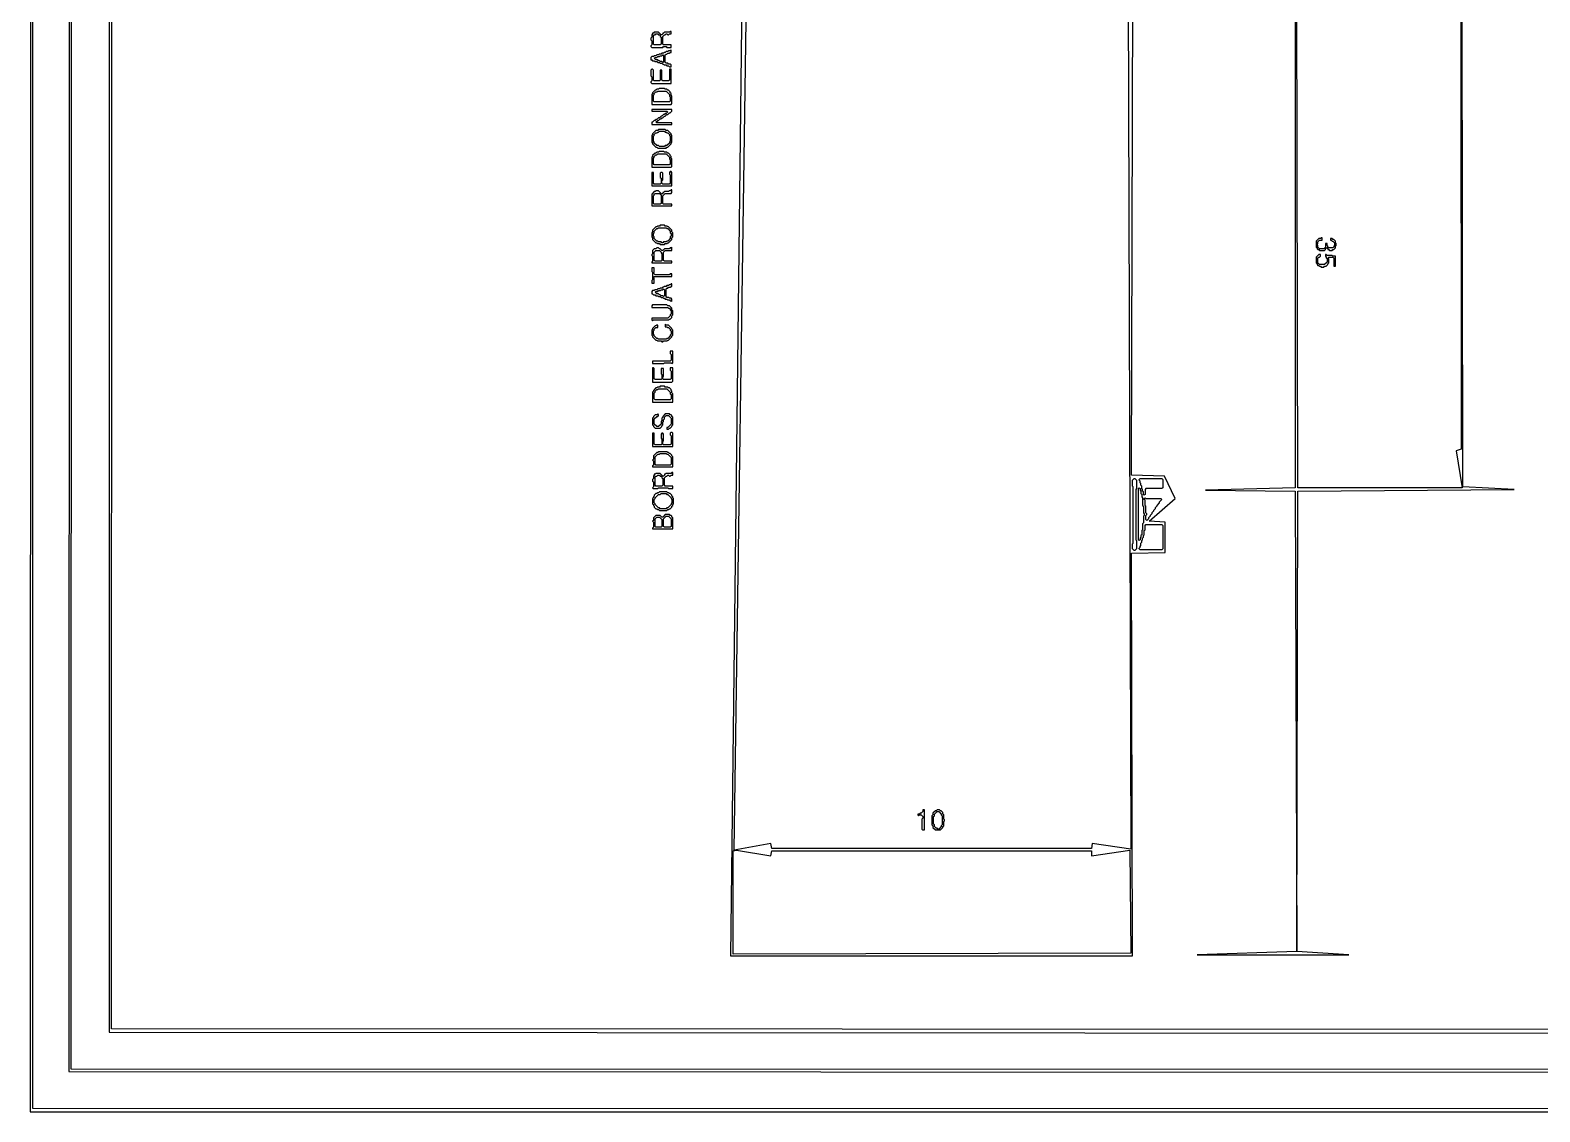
# Model space of a CAD drawing. Extents: x 17 to 323, y -435 to -5.
# Drawn here: x 16.9 to 196.9, y -434.9 to -306 of the extents above; entities that cross this region are included whole.
import ezdxf

# ---------------------------------------------------------------- set-up
doc = ezdxf.new("R2010")
doc.units = 0

msp = doc.modelspace()

# ---------------------------------------------------------------- linework, layer by layer
at = {"layer": 'CONTOURS'}
for p, q in [((17, -4.7), (16.9, -434.9)), ((17.2, -434.5), (17.3, -5)), ((21.6, -9.4), (21.5, -430.1)), ((21.8, -429.8), (21.9, -9.7)), ((26.4, -14.2), (26.3, -425.4)), ((26.6, -425), (26.7, -14.5)), ((187.7, -360.4), (187.3, -95.3)), ((187.2, -99.6), (187.5, -355.9)), ((148.2, -359), (148.7, -178.5)), ((102.5, -237.2), (100.4, -416.3)), ((167.7, -249.1), (167.7, -360.5)), ((168, -360.5), (167.8, -253.7)), ((100.8, -403.7), (102.8, -265.9)), ((147.7, -265.7), (148.1, -403.6)), ((91, -306.8), (90.9, -306.9)), ((90.9, -306.9), (90.9, -307.1)), ((90.9, -307.1), (91, -307.2)), ((91, -307.7), (90.9, -307.8)), ((91.1, -306.4), (91, -306.5)), ((91, -306.5), (91, -306.8)), ((91, -307.2), (91, -307.7)), ((91.2, -306.3), (91.1, -306.3)), ((91.1, -306.3), (91.1, -306.4)), ((91.3, -306.2), (91.2, -306.3)), ((91.2, -306.6), (91.3, -306.5)), ((91.2, -307.6), (91.2, -306.6)), ((91.3, -307.7), (91.2, -307.6)), ((91.8, -306.2), (91.3, -306.2)), ((91.3, -306.5), (91.4, -306.5)), ((92, -307.7), (91.3, -307.7)), ((91.4, -306.5), (91.5, -306.4)), ((91.5, -306.4), (91.7, -306.4)), ((91.7, -306.4), (91.8, -306.5)), ((92.1, -306.5), (91.8, -306.2)), ((91.8, -306.5), (91.9, -306.5)), ((91.9, -306.5), (92, -306.6)), ((92, -306.6), (92, -306.7)), ((92, -306.7), (92.1, -306.8)), ((92.1, -307.6), (92, -307.7)), ((92.2, -306.5), (92.1, -306.5)), ((92.1, -306.8), (92.1, -307.6)), ((92.3, -306.4), (92.2, -306.5)), ((92.4, -306.3), (92.3, -306.3)), ((92.3, -306.3), (92.3, -306.4)), ((92.3, -306.7), (92.5, -306.5)), ((92.3, -307.6), (92.3, -306.7)), ((92.4, -307.7), (92.3, -307.6)), ((92.5, -306.2), (92.4, -306.3)), ((93.3, -307.7), (92.4, -307.7)), ((93.1, -306.2), (92.5, -306.2)), ((92.5, -306.5), (92.6, -306.5)), ((92.6, -306.5), (92.7, -306.4)), ((92.7, -306.4), (92.8, -306.4)), ((92.8, -306.4), (92.9, -306.5)), ((92.9, -306.5), (93, -306.5)), ((93, -306.5), (93.1, -306.4)), ((93.2, -306.1), (93.1, -306.2)), ((93.1, -306.4), (93.3, -306.4)), ((93.3, -306.1), (93.2, -306.1)), ((93.3, -306.4), (93.3, -306.1)), ((93.3, -308), (93.3, -307.7)), ((90.9, -307.8), (90.9, -307.9)), ((90.9, -307.9), (91, -308)), ((91, -309.1), (90.9, -309.2)), ((90.9, -309.2), (90.9, -309.5)), ((90.9, -309.5), (91, -309.5)), ((91, -308), (92.3, -308)), ((91.2, -309.1), (91, -309.1)), ((91, -309.5), (91.1, -309.6)), ((91.3, -309), (91.2, -309.1)), ((91.5, -309), (91.3, -309)), ((91.3, -309.3), (91.4, -309.2)), ((91.5, -309.5), (91.3, -309.3)), ((91.4, -309.2), (91.6, -309.2)), ((91.6, -308.9), (91.5, -309)), ((91.7, -309.5), (91.5, -309.5)), ((91.8, -308.9), (91.6, -308.9)), ((91.6, -309.2), (91.7, -309.1)), ((91.7, -309.1), (91.9, -309.1)), ((91.8, -309.6), (91.7, -309.5)), ((91.9, -308.8), (91.8, -308.9)), ((92.1, -308.8), (91.9, -308.8)), ((91.9, -309.1), (92, -309)), ((92, -309), (92.2, -309)), ((92.2, -308.7), (92.1, -308.8)), ((92.4, -308.7), (92.2, -308.7)), ((92.2, -309), (92.3, -308.9)), ((92.3, -308), (92.4, -307.9)), ((92.3, -308.9), (92.4, -309)), ((92.4, -307.9), (92.7, -307.9)), ((92.5, -308.6), (92.4, -308.7)), ((92.4, -309), (92.4, -309.7)), ((92.6, -308.6), (92.5, -308.6)), ((92.7, -308.5), (92.6, -308.6)), ((92.6, -308.9), (92.7, -308.8)), ((92.6, -309.8), (92.6, -308.9)), ((92.7, -307.9), (92.8, -308)), ((92.9, -308.5), (92.7, -308.5)), ((92.7, -308.8), (92.8, -308.8)), ((92.8, -308), (93.3, -308)), ((92.8, -308.8), (92.9, -308.7)), ((93, -308.4), (92.9, -308.5)), ((92.9, -308.7), (93.1, -308.7)), ((93.2, -308.4), (93, -308.4)), ((93.1, -308.7), (93.2, -308.6)), ((93.3, -308.3), (93.2, -308.4)), ((93.2, -308.6), (93.3, -308.6)), ((93.3, -308.6), (93.3, -308.3)), ((91, -310.6), (90.9, -310.7)), ((90.9, -310.7), (90.9, -311.4)), ((91.1, -310.6), (91, -310.6)), ((91.1, -309.6), (91.3, -309.6)), ((91.2, -310.7), (91.1, -310.6)), ((91.2, -311.9), (91.2, -310.7)), ((91.3, -309.6), (91.4, -309.7)), ((91.4, -309.7), (91.6, -309.7)), ((91.6, -309.7), (91.7, -309.8)), ((91.7, -309.8), (91.9, -309.8)), ((91.9, -309.6), (91.8, -309.6)), ((92, -309.7), (91.9, -309.6)), ((91.9, -309.8), (92, -309.9)), ((92.2, -309.7), (92, -309.7)), ((92, -309.9), (92.2, -309.9)), ((92.2, -310.7), (92, -310.7)), ((92, -310.7), (92, -311.9)), ((92.3, -309.8), (92.2, -309.7)), ((92.2, -309.9), (92.3, -310)), ((92.2, -311.9), (92.2, -310.7)), ((92.4, -309.7), (92.3, -309.8)), ((92.3, -310), (92.4, -310)), ((92.4, -310), (92.5, -310.1)), ((92.5, -310.1), (92.7, -310.1)), ((92.7, -309.9), (92.6, -309.8)), ((92.9, -309.9), (92.7, -309.9)), ((92.7, -310.1), (92.8, -310.2)), ((92.8, -310.2), (93, -310.2)), ((93, -310), (92.9, -309.9)), ((93.2, -310), (93, -310)), ((93, -310.2), (93.1, -310.3)), ((93.1, -310.3), (93.3, -310.3)), ((93.3, -310.6), (93.1, -310.6)), ((93.1, -310.6), (93.1, -311.9)), ((93.3, -310.1), (93.2, -310)), ((93.3, -310.3), (93.3, -310.1)), ((93.3, -312.3), (93.3, -310.6)), ((90.9, -311.4), (91, -311.5)), ((91, -312), (90.9, -312.1)), ((90.9, -312.1), (90.9, -312.2)), ((90.9, -312.2), (91, -312.3)), ((91, -311.5), (91, -312)), ((91, -312.3), (93.3, -312.3)), ((91.4, -313.1), (91.1, -313.4)), ((91.3, -312), (91.2, -311.9)), ((91.9, -312), (91.3, -312)), ((91.5, -313.1), (91.4, -313.1)), ((91.6, -313), (91.5, -313.1)), ((91.8, -313), (91.6, -313)), ((91.9, -312.9), (91.8, -313)), ((92, -311.9), (91.9, -312)), ((92.5, -312.9), (91.9, -312.9)), ((92.3, -312), (92.2, -311.9)), ((93, -312), (92.3, -312)), ((92.6, -313), (92.5, -312.9)), ((92.8, -313), (92.6, -313)), ((92.9, -313.1), (92.8, -313)), ((93, -313.1), (92.9, -313.1)), ((93.1, -311.9), (93, -312)), ((93.2, -313.3), (93, -313.1)), ((91.1, -313.5), (91, -313.6)), ((91, -313.6), (91, -314.8)), ((91, -314.8), (93.3, -314.8)), ((91.1, -313.4), (91.1, -313.5)), ((91.2, -313.7), (91.3, -313.6)), ((91.2, -314.4), (91.2, -313.7)), ((91.3, -314.5), (91.2, -314.4)), ((91.3, -313.5), (91.5, -313.3)), ((91.3, -313.6), (91.3, -313.5)), ((93.1, -314.5), (91.3, -314.5)), ((91.5, -313.3), (91.6, -313.3)), ((91.6, -313.3), (91.7, -313.2)), ((91.7, -313.2), (92.7, -313.2)), ((92.7, -313.2), (93.1, -313.6)), ((93.1, -313.6), (93.1, -313.8)), ((93.1, -313.8), (93.2, -313.9)), ((93.2, -314.4), (93.1, -314.5)), ((93.2, -313.4), (93.2, -313.3)), ((93.3, -313.5), (93.2, -313.4)), ((93.2, -313.9), (93.2, -314.4)), ((93.3, -313.7), (93.3, -313.5)), ((93.4, -313.8), (93.3, -313.7)), ((93.3, -314.8), (93.4, -314.7)), ((93.4, -314.7), (93.4, -313.8)), ((91, -315.4), (91, -315.6)), ((93.4, -315.4), (91, -315.4)), ((91, -315.6), (92.8, -315.6)), ((91.3, -316.7), (91.1, -316.9)), ((91.4, -316.7), (91.3, -316.7)), ((91.5, -316.6), (91.4, -316.7)), ((91.6, -316.6), (91.5, -316.6)), ((91.5, -316.9), (91.7, -316.7)), ((91.8, -316.4), (91.6, -316.6)), ((91.7, -316.7), (91.8, -316.7)), ((91.9, -316.4), (91.8, -316.4)), ((91.8, -316.7), (92, -316.5)), ((92.1, -316.2), (91.9, -316.4)), ((92, -316.5), (92.1, -316.5)), ((92.2, -316.2), (92.1, -316.2)), ((92.1, -316.5), (92.2, -316.4)), ((92.4, -316), (92.2, -316.2)), ((92.2, -316.4), (92.3, -316.4)), ((92.3, -316.4), (92.5, -316.2)), ((92.5, -316), (92.4, -316)), ((92.6, -315.9), (92.5, -316)), ((92.5, -316.2), (92.6, -316.2)), ((92.7, -315.9), (92.6, -315.9)), ((92.6, -316.2), (92.8, -316)), ((92.9, -315.7), (92.7, -315.9)), ((92.8, -315.6), (92.9, -315.7)), ((92.8, -316), (92.9, -316)), ((92.9, -316), (93.1, -315.8)), ((93.1, -315.8), (93.2, -315.8)), ((93.2, -315.8), (93.4, -315.6)), ((93.4, -315.6), (93.4, -315.4)), ((91.1, -316.9), (91, -316.9)), ((91, -316.9), (91, -317.2)), ((91, -317.2), (93.4, -317.2)), ((91.1, -318.4), (91, -318.5)), ((91, -318.5), (91, -319.3)), ((91.5, -317.9), (91.1, -318.3)), ((91.1, -318.3), (91.1, -318.4)), ((91.2, -318.6), (91.3, -318.5)), ((91.3, -318.4), (91.5, -318.2)), ((91.3, -318.5), (91.3, -318.4)), ((91.6, -317), (91.5, -316.9)), ((91.7, -317.9), (91.5, -317.9)), ((91.5, -318.2), (91.6, -318.2)), ((93.4, -317), (91.6, -317)), ((91.6, -318.2), (91.7, -318.1)), ((91.8, -317.8), (91.7, -317.9)), ((91.7, -318.1), (91.8, -318.1)), ((92.6, -317.8), (91.8, -317.8)), ((91.8, -318.1), (91.9, -318)), ((91.9, -318), (92.5, -318)), ((92.5, -318), (92.6, -318.1)), ((92.7, -317.9), (92.6, -317.8)), ((92.6, -318.1), (92.7, -318.1)), ((92.9, -317.9), (92.7, -317.9)), ((92.7, -318.1), (92.8, -318.2)), ((92.8, -318.2), (92.9, -318.2)), ((93.3, -318.3), (92.9, -317.9)), ((92.9, -318.2), (93.1, -318.4)), ((93.1, -318.4), (93.1, -318.5)), ((93.1, -318.5), (93.2, -318.6)), ((93.3, -318.4), (93.3, -318.3)), ((93.4, -318.5), (93.3, -318.4)), ((93.4, -317.2), (93.4, -317)), ((93.4, -319.3), (93.4, -318.5)), ((91, -319.3), (91.1, -319.4)), ((91.1, -319.4), (91.1, -319.5)), ((91.1, -319.5), (91.5, -319.9)), ((91.2, -319.2), (91.2, -318.6)), ((91.3, -319.3), (91.2, -319.2)), ((91.3, -319.4), (91.3, -319.3)), ((91.6, -319.7), (91.3, -319.4)), ((91.5, -319.9), (91.6, -319.9)), ((91.8, -319.7), (91.6, -319.7)), ((91.6, -319.9), (91.7, -320)), ((91.7, -320), (92.7, -320)), ((91.9, -319.8), (91.8, -319.7)), ((92.5, -319.8), (91.9, -319.8)), ((92.6, -319.7), (92.5, -319.8)), ((92.8, -319.7), (92.6, -319.7)), ((92.7, -320), (92.8, -319.9)), ((93.1, -319.4), (92.8, -319.7)), ((92.8, -319.9), (92.9, -319.9)), ((92.9, -319.9), (93.3, -319.5)), ((93.2, -319.2), (93.1, -319.3)), ((93.1, -319.3), (93.1, -319.4)), ((93.2, -318.6), (93.2, -319.2)), ((93.3, -319.4), (93.4, -319.3)), ((93.3, -319.5), (93.3, -319.4)), ((91.1, -321), (91, -321.1)), ((91, -321.1), (91, -322.3)), ((91.4, -320.6), (91.1, -320.9)), ((91.1, -320.9), (91.1, -321)), ((91.2, -321.2), (91.3, -321.1)), ((91.2, -321.9), (91.2, -321.2)), ((91.3, -322), (91.2, -321.9)), ((91.3, -321), (91.5, -320.8)), ((91.3, -321.1), (91.3, -321)), ((93.1, -322), (91.3, -322)), ((91.5, -320.6), (91.4, -320.6)), ((91.6, -320.5), (91.5, -320.6)), ((91.5, -320.8), (91.6, -320.8)), ((91.8, -320.5), (91.6, -320.5)), ((91.6, -320.8), (91.7, -320.7)), ((91.7, -320.7), (92.7, -320.7)), ((91.9, -320.4), (91.8, -320.5)), ((92.4, -320.4), (91.9, -320.4)), ((92.5, -320.5), (92.4, -320.4)), ((92.8, -320.5), (92.5, -320.5)), ((92.7, -320.7), (93.1, -321.1)), ((92.9, -320.6), (92.8, -320.5)), ((93, -320.6), (92.9, -320.6)), ((93.2, -320.8), (93, -320.6)), ((93.1, -321.1), (93.1, -321.3)), ((93.1, -321.3), (93.2, -321.4)), ((93.2, -321.9), (93.1, -322)), ((93.2, -320.9), (93.2, -320.8)), ((93.3, -321), (93.2, -320.9)), ((93.2, -321.4), (93.2, -321.9)), ((93.3, -321.2), (93.3, -321)), ((93.4, -321.3), (93.3, -321.2)), ((93.4, -322.2), (93.4, -321.3)), ((91, -322.3), (93.3, -322.3)), ((91.2, -322.9), (91, -322.9)), ((91, -322.9), (91, -324.5)), ((91.2, -324.2), (91.2, -322.9)), ((92.1, -322.9), (92, -323)), ((92, -323), (92, -323.5)), ((92, -323.5), (92.1, -323.6)), ((92.2, -322.9), (92.1, -322.9)), ((92.1, -323.6), (92.1, -324.2)), ((92.3, -323), (92.2, -322.9)), ((92.2, -323.9), (92.3, -323.8)), ((92.2, -324.2), (92.2, -323.9)), ((92.3, -323.8), (92.3, -323)), ((93.2, -322.8), (93.1, -322.9)), ((93.1, -322.9), (93.1, -323.1)), ((93.1, -323.1), (93.2, -323.2)), ((93.3, -322.8), (93.2, -322.8)), ((93.2, -323.2), (93.2, -324.2)), ((93.3, -322.3), (93.4, -322.2)), ((93.4, -322.9), (93.3, -322.8)), ((93.4, -324.5), (93.4, -322.9)), ((91, -324.5), (93.4, -324.5)), ((91.3, -325.2), (91, -325.5)), ((91, -325.5), (91, -326.9)), ((91.3, -324.3), (91.2, -324.2)), ((91.2, -325.7), (91.3, -325.6)), ((91.2, -326.6), (91.2, -325.7)), ((92, -324.3), (91.3, -324.3)), ((91.4, -325.2), (91.3, -325.2)), ((91.3, -325.5), (91.4, -325.4)), ((91.3, -325.6), (91.3, -325.5)), ((91.5, -325.1), (91.4, -325.2)), ((91.4, -325.4), (91.9, -325.4)), ((91.8, -325.1), (91.5, -325.1)), ((92.2, -325.5), (91.8, -325.1)), ((91.9, -325.4), (92.1, -325.6)), ((92.1, -324.2), (92, -324.3)), ((92.1, -325.6), (92.1, -326.6)), ((92.3, -324.3), (92.2, -324.2)), ((92.3, -325.4), (92.2, -325.5)), ((93.1, -324.3), (92.3, -324.3)), ((92.4, -325.3), (92.3, -325.3)), ((92.3, -325.3), (92.3, -325.4)), ((92.3, -325.7), (92.6, -325.4)), ((92.3, -326.6), (92.3, -325.7)), ((92.5, -325.2), (92.4, -325.3)), ((93, -325.2), (92.5, -325.2)), ((92.6, -325.4), (93.3, -325.4)), ((93.1, -325.1), (93, -325.2)), ((93.2, -324.2), (93.1, -324.3)), ((93.2, -325.1), (93.1, -325.1)), ((93.3, -325), (93.2, -325.1)), ((93.4, -325), (93.3, -325)), ((93.3, -325.4), (93.4, -325.3)), ((93.4, -325.3), (93.4, -325)), ((91, -326.9), (93.4, -326.9)), ((91.3, -326.7), (91.2, -326.6)), ((92, -326.7), (91.3, -326.7)), ((92.1, -326.6), (92, -326.7)), ((92.4, -326.7), (92.3, -326.6)), ((93.4, -326.7), (92.4, -326.7)), ((93.4, -326.9), (93.4, -326.7)), ((91.7, -329.3), (91.6, -329.4)), ((91.9, -329.3), (91.7, -329.3)), ((92, -329.2), (91.9, -329.3)), ((92.5, -329.2), (92, -329.2)), ((92.6, -329.3), (92.5, -329.2)), ((92.8, -329.3), (92.6, -329.3)), ((92.9, -329.4), (92.8, -329.3)), ((91.1, -330), (91, -330.1)), ((91, -330.1), (91, -330.6)), ((91, -330.6), (91.1, -330.7)), ((91.5, -329.4), (91.1, -329.8)), ((91.1, -329.8), (91.1, -330)), ((91.1, -330.7), (91.1, -330.9)), ((91.1, -330.9), (91.5, -331.3)), ((91.2, -330.2), (91.3, -330.1)), ((91.2, -330.5), (91.2, -330.2)), ((91.3, -330.6), (91.2, -330.5)), ((91.3, -329.9), (91.6, -329.6)), ((91.3, -330.1), (91.3, -329.9)), ((91.3, -330.8), (91.3, -330.6)), ((91.6, -331.1), (91.3, -330.8)), ((91.6, -329.4), (91.5, -329.4)), ((91.6, -329.6), (91.7, -329.6)), ((91.7, -331.1), (91.6, -331.1)), ((91.7, -329.6), (91.8, -329.5)), ((91.8, -331.2), (91.7, -331.1)), ((91.8, -329.5), (92.7, -329.5)), ((92.7, -329.5), (92.8, -329.6)), ((92.8, -331.1), (92.7, -331.2)), ((92.8, -329.6), (92.9, -329.6)), ((92.9, -331.1), (92.8, -331.1)), ((93, -329.4), (92.9, -329.4)), ((92.9, -329.6), (93.2, -329.9)), ((93.2, -330.8), (92.9, -331.1)), ((93.4, -329.8), (93, -329.4)), ((93, -331.3), (93.4, -330.9)), ((93.2, -329.9), (93.2, -330.1)), ((93.2, -330.1), (93.3, -330.2)), ((93.3, -330.5), (93.2, -330.6)), ((93.2, -330.6), (93.2, -330.8)), ((93.3, -330.2), (93.3, -330.5)), ((93.4, -330), (93.4, -329.8)), ((93.5, -330.1), (93.4, -330)), ((93.4, -330.7), (93.5, -330.6)), ((93.4, -330.9), (93.4, -330.7)), ((93.5, -330.6), (93.5, -330.1)), ((170.5, -330.8), (170.2, -331.1)), ((170.2, -331.1), (170.2, -331.8)), ((170.4, -331.2), (170.6, -331)), ((170.7, -330.8), (170.5, -330.8)), ((170.6, -331), (170.9, -331)), ((170.8, -330.7), (170.7, -330.8)), ((170.9, -330.7), (170.8, -330.7)), ((170.9, -331), (170.9, -330.7)), ((172.1, -330.8), (171.9, -330.8)), ((171.9, -330.8), (171.9, -331)), ((171.9, -331), (172, -331)), ((172, -331), (172.1, -331.1)), ((172.2, -330.9), (172.1, -330.8)), ((172.1, -331.1), (172.2, -331.1)), ((172.3, -330.9), (172.2, -330.9)), ((172.2, -331.1), (172.4, -331.3)), ((172.5, -331.1), (172.3, -330.9)), ((172.5, -331.3), (172.5, -331.1)), ((91.1, -332.6), (91, -332.7)), ((91, -332.7), (91, -332.8)), ((91, -332.8), (91.1, -332.9)), ((91.3, -332), (91.1, -332.2)), ((91.1, -332.2), (91.1, -332.6)), ((91.1, -332.9), (91.1, -333.5)), ((91.5, -332), (91.3, -332)), ((91.3, -332.4), (91.5, -332.2)), ((91.3, -333.4), (91.3, -332.4)), ((91.5, -331.3), (91.6, -331.3)), ((91.6, -331.9), (91.5, -332)), ((91.5, -332.2), (91.9, -332.2)), ((91.6, -331.3), (91.7, -331.4)), ((91.8, -331.9), (91.6, -331.9)), ((91.7, -331.4), (91.9, -331.4)), ((92.1, -331.2), (91.8, -331.2)), ((91.9, -332), (91.8, -331.9)), ((91.9, -331.4), (92, -331.5)), ((92, -332), (91.9, -332)), ((91.9, -332.2), (92.1, -332.4)), ((92, -331.5), (92.5, -331.5)), ((92.2, -332.2), (92, -332)), ((92.2, -331.3), (92.1, -331.2)), ((92.1, -332.4), (92.1, -332.5)), ((92.1, -332.5), (92.2, -332.6)), ((92.3, -331.3), (92.2, -331.3)), ((92.3, -332.2), (92.2, -332.2)), ((92.2, -332.6), (92.2, -333.4)), ((92.4, -331.2), (92.3, -331.3)), ((92.5, -332), (92.3, -332.2)), ((92.7, -331.2), (92.4, -331.2)), ((92.4, -332.4), (92.6, -332.2)), ((92.4, -333.4), (92.4, -332.4)), ((92.5, -331.5), (92.6, -331.4)), ((93.1, -332), (92.5, -332)), ((92.6, -331.4), (92.8, -331.4)), ((92.6, -332.2), (93.4, -332.2)), ((92.8, -331.4), (92.9, -331.3)), ((92.9, -331.3), (93, -331.3)), ((93.2, -331.9), (93.1, -332)), ((93.3, -331.9), (93.2, -331.9)), ((93.4, -331.8), (93.3, -331.9)), ((93.4, -332.2), (93.4, -331.8)), ((170.2, -331.8), (170.3, -331.9)), ((170.5, -332.7), (170.2, -333)), ((170.3, -331.5), (170.4, -331.4)), ((170.4, -331.6), (170.3, -331.5)), ((170.3, -331.9), (170.3, -332)), ((170.3, -332), (170.4, -332.1)), ((170.4, -331.4), (170.4, -331.2)), ((170.4, -331.8), (170.4, -331.6)), ((170.6, -332), (170.4, -331.8)), ((170.4, -332.1), (170.5, -332.1)), ((170.5, -332.1), (170.6, -332.2)), ((170.7, -332.7), (170.5, -332.7)), ((171.1, -332), (170.6, -332)), ((170.6, -332.2), (171.2, -332.2)), ((170.6, -333), (170.7, -332.9)), ((170.7, -332.9), (170.7, -332.7)), ((171.3, -331.8), (171.1, -332)), ((171.2, -332.2), (171.3, -332.1)), ((171.5, -331.4), (171.3, -331.4)), ((171.3, -331.4), (171.3, -331.8)), ((171.3, -332), (171.4, -331.9)), ((171.3, -332.1), (171.3, -332)), ((171.4, -332.7), (171.3, -332.7)), ((171.3, -332.7), (171.3, -332.9)), ((171.3, -332.9), (171.4, -333)), ((171.4, -331.9), (171.5, -331.9)), ((171.5, -332.8), (171.4, -332.7)), ((171.5, -331.6), (171.5, -331.4)), ((171.6, -331.7), (171.5, -331.6)), ((171.5, -331.9), (171.6, -332)), ((172.1, -332.8), (171.5, -332.8)), ((171.6, -331.8), (171.6, -331.7)), ((171.7, -331.9), (171.6, -331.8)), ((171.6, -332), (171.6, -332.1)), ((171.6, -332.1), (171.7, -332.1)), ((172.2, -331.9), (171.7, -331.9)), ((171.7, -332.1), (171.8, -332.2)), ((171.8, -332.2), (172.1, -332.2)), ((172.1, -332.2), (172.2, -332.1)), ((172.2, -332.9), (172.1, -332.8)), ((172.3, -331.8), (172.2, -331.9)), ((172.2, -332.1), (172.3, -332.1)), ((172.5, -332.9), (172.2, -332.9)), ((172.4, -331.6), (172.3, -331.7)), ((172.3, -331.7), (172.3, -331.8)), ((172.3, -332.1), (172.5, -331.9)), ((172.4, -331.3), (172.4, -331.6)), ((172.6, -331.4), (172.5, -331.3)), ((172.5, -331.7), (172.6, -331.6)), ((172.5, -331.9), (172.5, -331.7)), ((172.5, -334.1), (172.5, -332.9)), ((172.6, -331.6), (172.6, -331.4)), ((91.1, -333.5), (91, -333.6)), ((91, -333.6), (91, -333.7)), ((91, -333.7), (93.4, -333.7)), ((91, -334.3), (91, -334.7)), ((91.3, -334.3), (91, -334.3)), ((91, -334.7), (91.1, -334.8)), ((91.4, -333.5), (91.3, -333.4)), ((91.3, -334.8), (91.3, -334.3)), ((92.1, -333.5), (91.4, -333.5)), ((92.2, -333.4), (92.1, -333.5)), ((92.5, -333.5), (92.4, -333.4)), ((93.4, -333.5), (92.5, -333.5)), ((93.4, -333.7), (93.4, -333.5)), ((170.2, -333), (170.2, -333.7)), ((170.2, -333.7), (170.3, -333.8)), ((170.3, -333.8), (170.3, -333.9)), ((170.3, -333.9), (170.4, -334)), ((170.4, -333.1), (170.5, -333)), ((170.4, -333.7), (170.4, -333.1)), ((170.6, -333.9), (170.4, -333.7)), ((170.4, -334), (170.5, -334)), ((170.5, -333), (170.6, -333)), ((170.5, -334), (170.6, -334.1)), ((171.2, -333.9), (170.6, -333.9)), ((170.6, -334.1), (170.7, -334.1)), ((170.7, -334.1), (170.8, -334.2)), ((170.8, -334.2), (171.1, -334.2)), ((171.1, -334.2), (171.2, -334.1)), ((171.5, -333.6), (171.2, -333.9)), ((171.2, -334.1), (171.4, -334.1)), ((171.4, -333), (171.4, -333.1)), ((171.4, -333.1), (171.5, -333.2)), ((171.4, -334.1), (171.6, -333.9)), ((171.5, -333.2), (171.5, -333.6)), ((171.6, -333.1), (171.7, -333)), ((171.7, -333.2), (171.6, -333.1)), ((171.6, -333.8), (171.7, -333.7)), ((171.6, -333.9), (171.6, -333.8)), ((171.7, -333), (172.2, -333)), ((171.7, -333.7), (171.7, -333.2)), ((172.2, -333), (172.3, -333.1)), ((172.3, -333.1), (172.3, -334.1)), ((172.3, -334.1), (172.5, -334.1)), ((91.1, -335.7), (91, -335.8)), ((91, -335.8), (91, -336.1)), ((91, -336.1), (91.3, -336.1)), ((91.1, -334.8), (91.1, -335.7)), ((91.2, -334.9), (91.3, -334.8)), ((91.4, -335.1), (91.2, -334.9)), ((91.2, -335.4), (91.3, -335.3)), ((91.3, -335.5), (91.2, -335.4)), ((91.3, -335.3), (93.4, -335.3)), ((91.3, -336.1), (91.3, -335.5)), ((93.1, -335.1), (91.4, -335.1)), ((92.5, -336.5), (92.4, -336.6)), ((92.7, -336.5), (92.5, -336.5)), ((92.8, -336.4), (92.7, -336.5)), ((93, -336.4), (92.8, -336.4)), ((93.1, -336.3), (93, -336.4)), ((93.2, -335), (93.1, -335.1)), ((93.2, -336.3), (93.1, -336.3)), ((93.4, -335), (93.2, -335)), ((93.3, -336.2), (93.2, -336.3)), ((93.2, -336.6), (93.3, -336.5)), ((93.4, -336.2), (93.3, -336.2)), ((93.3, -336.5), (93.4, -336.5)), ((93.4, -335.3), (93.4, -335)), ((93.4, -336.5), (93.4, -336.2)), ((91.1, -337), (91, -337.1)), ((91, -337.1), (91, -337.4)), ((91, -337.4), (91.1, -337.4)), ((91.3, -337), (91.1, -337)), ((91.1, -337.4), (91.2, -337.5)), ((91.2, -337.5), (91.4, -337.5)), ((91.4, -336.9), (91.3, -337)), ((91.6, -336.9), (91.4, -336.9)), ((91.4, -337.2), (91.5, -337.1)), ((91.6, -337.4), (91.4, -337.2)), ((91.4, -337.5), (91.5, -337.6)), ((91.5, -337.1), (91.7, -337.1)), ((91.5, -337.6), (91.7, -337.6)), ((91.7, -336.8), (91.6, -336.9)), ((91.8, -337.4), (91.6, -337.4)), ((91.9, -336.8), (91.7, -336.8)), ((91.7, -337.1), (91.8, -337)), ((91.7, -337.6), (91.8, -337.7)), ((91.8, -337), (92, -337)), ((91.9, -337.5), (91.8, -337.4)), ((91.8, -337.7), (92, -337.7)), ((92, -336.7), (91.9, -336.8)), ((92, -337.5), (91.9, -337.5)), ((92.2, -336.7), (92, -336.7)), ((92, -337), (92.1, -336.9)), ((92.1, -337.6), (92, -337.5)), ((92, -337.7), (92.1, -337.8)), ((92.1, -336.9), (92.3, -336.9)), ((92.3, -337.6), (92.1, -337.6)), ((92.1, -337.8), (92.3, -337.8)), ((92.3, -336.6), (92.2, -336.7)), ((92.4, -336.6), (92.3, -336.6)), ((92.3, -336.9), (92.4, -336.8)), ((92.4, -337.7), (92.3, -337.6)), ((92.3, -337.8), (92.4, -337.9)), ((92.4, -336.8), (92.5, -336.9)), ((92.5, -337.6), (92.4, -337.7)), ((92.4, -337.9), (92.5, -337.9)), ((92.5, -336.9), (92.5, -337.6)), ((92.5, -337.9), (92.6, -338)), ((92.6, -338), (92.8, -338)), ((92.7, -336.8), (92.8, -336.7)), ((92.7, -337.7), (92.7, -336.8)), ((92.8, -337.8), (92.7, -337.7)), ((92.8, -336.7), (92.9, -336.7)), ((93, -337.8), (92.8, -337.8)), ((92.8, -338), (92.9, -338.1)), ((92.9, -336.7), (93, -336.6)), ((92.9, -338.1), (93.1, -338.1)), ((93, -336.6), (93.2, -336.6)), ((93.1, -337.9), (93, -337.8)), ((93.3, -337.9), (93.1, -337.9)), ((93.1, -338.1), (93.2, -338.2)), ((93.2, -338.2), (93.3, -338.2)), ((93.4, -338), (93.3, -337.9)), ((93.3, -338.2), (93.4, -338.3)), ((93.4, -338.3), (93.4, -338)), ((91.1, -338.7), (91, -338.8)), ((91, -338.8), (91, -339)), ((91, -339), (92.9, -339)), ((92.8, -338.7), (91.1, -338.7)), ((92.9, -338.8), (92.8, -338.7)), ((93.1, -338.8), (92.9, -338.8)), ((92.9, -339), (93, -339.1)), ((93.2, -340), (92.9, -340.3)), ((93, -339.1), (93.1, -339.1)), ((93.4, -339.1), (93.1, -338.8)), ((93.1, -339.1), (93.2, -339.2)), ((93.2, -339.2), (93.2, -339.3)), ((93.2, -339.3), (93.3, -339.4)), ((93.3, -339.8), (93.2, -339.9)), ((93.2, -339.9), (93.2, -340)), ((93.3, -339.4), (93.3, -339.8)), ((93.4, -339.3), (93.4, -339.1)), ((93.5, -339.4), (93.4, -339.3)), ((93.4, -340), (93.5, -339.9)), ((93.4, -340.2), (93.4, -340)), ((93.5, -339.9), (93.5, -339.4)), ((92.9, -340.3), (91, -340.3)), ((91, -340.3), (91, -340.5)), ((91, -340.5), (91.1, -340.6)), ((91.1, -341.6), (91, -341.7)), ((91, -341.7), (91, -342.3)), ((91.1, -340.6), (91.2, -340.5)), ((91.4, -341.2), (91.1, -341.5)), ((91.1, -341.5), (91.1, -341.6)), ((91.2, -340.5), (93, -340.5)), ((91.2, -341.8), (91.3, -341.7)), ((91.2, -342.2), (91.2, -341.8)), ((91.3, -341.6), (91.5, -341.4)), ((91.3, -341.7), (91.3, -341.6)), ((91.5, -341.2), (91.4, -341.2)), ((91.6, -341.1), (91.5, -341.2)), ((91.5, -341.4), (91.7, -341.4)), ((91.7, -341.1), (91.6, -341.1)), ((91.7, -341.4), (91.7, -341.1)), ((92.7, -341.1), (92.6, -341)), ((92.6, -341), (92.6, -341.3)), ((92.6, -341.3), (92.8, -341.3)), ((93, -341.1), (92.7, -341.1)), ((92.8, -341.3), (92.9, -341.4)), ((92.9, -341.4), (93, -341.4)), ((93, -340.5), (93.1, -340.4)), ((93.4, -341.5), (93, -341.1)), ((93, -341.4), (93.2, -341.6)), ((93.1, -340.4), (93.2, -340.4)), ((93.2, -340.4), (93.4, -340.2)), ((93.2, -341.6), (93.2, -341.7)), ((93.2, -341.7), (93.3, -341.8)), ((93.3, -341.8), (93.3, -342.2)), ((93.4, -341.6), (93.4, -341.5)), ((93.5, -341.7), (93.4, -341.6)), ((93.5, -342.3), (93.5, -341.7)), ((91, -342.3), (91.1, -342.4)), ((91.1, -342.4), (91.1, -342.5)), ((91.1, -342.5), (91.5, -342.9)), ((91.3, -342.3), (91.2, -342.2)), ((91.3, -342.4), (91.3, -342.3)), ((91.6, -342.7), (91.3, -342.4)), ((91.5, -342.9), (91.6, -342.9)), ((91.7, -342.7), (91.6, -342.7)), ((91.6, -342.9), (91.7, -343)), ((91.8, -342.8), (91.7, -342.7)), ((91.7, -343), (92.1, -343)), ((92.7, -342.8), (91.8, -342.8)), ((92.1, -343), (92.2, -343.1)), ((92.2, -343.1), (92.3, -343.1)), ((92.3, -343.1), (92.4, -343)), ((92.4, -343), (92.8, -343)), ((92.8, -342.7), (92.7, -342.8)), ((92.9, -342.7), (92.8, -342.7)), ((92.8, -343), (92.9, -342.9)), ((93.2, -342.4), (92.9, -342.7)), ((92.9, -342.9), (93, -342.9)), ((93, -342.9), (93.4, -342.5)), ((93.3, -342.2), (93.2, -342.3)), ((93.2, -342.3), (93.2, -342.4)), ((93.4, -342.4), (93.5, -342.3)), ((93.4, -342.5), (93.4, -342.4)), ((93.2, -345.4), (91.1, -345.4)), ((91.1, -345.4), (91.1, -345.7)), ((93.5, -344.2), (93.2, -344.2)), ((93.2, -344.2), (93.2, -344.5)), ((93.2, -344.5), (93.3, -344.6)), ((93.3, -345.3), (93.2, -345.4)), ((93.3, -344.6), (93.3, -345.3)), ((93.5, -345.6), (93.5, -344.2)), ((91.1, -345.7), (92.4, -345.7)), ((91.1, -346.2), (91.1, -347.9)), ((91.2, -346.2), (91.1, -346.2)), ((91.3, -346.3), (91.2, -346.2)), ((91.3, -347.5), (91.3, -346.3)), ((92.4, -346.3), (92.1, -346.3)), ((92.1, -346.3), (92.1, -346.9)), ((92.1, -346.9), (92.2, -347)), ((92.2, -347), (92.2, -347.5)), ((92.3, -347.3), (92.4, -347.2)), ((92.3, -347.5), (92.3, -347.3)), ((92.4, -345.7), (92.5, -345.6)), ((92.4, -347.2), (92.4, -346.3)), ((92.5, -345.6), (93.3, -345.6)), ((93.5, -346.2), (93.2, -346.2)), ((93.2, -346.2), (93.2, -346.5)), ((93.2, -346.5), (93.3, -346.6)), ((93.3, -345.6), (93.4, -345.7)), ((93.3, -346.6), (93.3, -347.5)), ((93.4, -345.7), (93.5, -345.6)), ((93.5, -347.8), (93.5, -346.2)), ((91.1, -347.9), (93.4, -347.9)), ((91.2, -349), (91.1, -349.1)), ((91.1, -349.1), (91.1, -350.3)), ((91.5, -348.6), (91.2, -348.9)), ((91.2, -348.9), (91.2, -349)), ((91.4, -347.6), (91.3, -347.5)), ((91.3, -349.2), (91.4, -349.1)), ((92.1, -347.6), (91.4, -347.6)), ((91.4, -349), (91.6, -348.8)), ((91.4, -349.1), (91.4, -349)), ((91.6, -348.6), (91.5, -348.6)), ((91.7, -348.5), (91.6, -348.6)), ((91.6, -348.8), (91.7, -348.8)), ((91.9, -348.5), (91.7, -348.5)), ((91.7, -348.8), (91.8, -348.7)), ((91.8, -348.7), (92.8, -348.7)), ((92, -348.4), (91.9, -348.5)), ((92.5, -348.4), (92, -348.4)), ((92.2, -347.5), (92.1, -347.6)), ((92.4, -347.6), (92.3, -347.5)), ((93.2, -347.6), (92.4, -347.6)), ((92.6, -348.5), (92.5, -348.4)), ((92.9, -348.5), (92.6, -348.5)), ((92.8, -348.7), (93.2, -349.1)), ((93, -348.6), (92.9, -348.5)), ((93.1, -348.6), (93, -348.6)), ((93.3, -348.8), (93.1, -348.6)), ((93.3, -347.5), (93.2, -347.6)), ((93.2, -349.1), (93.2, -349.3)), ((93.3, -348.9), (93.3, -348.8)), ((93.4, -349), (93.3, -348.9)), ((93.4, -347.9), (93.5, -347.8)), ((93.4, -349.2), (93.4, -349)), ((91.1, -350.3), (93.5, -350.3)), ((91.3, -349.9), (91.3, -349.2)), ((91.4, -350), (91.3, -349.9)), ((93.2, -350), (91.4, -350)), ((93.2, -349.3), (93.3, -349.4)), ((93.3, -349.9), (93.2, -350)), ((93.3, -349.4), (93.3, -349.9)), ((93.5, -349.3), (93.4, -349.2)), ((93.5, -350.3), (93.5, -349.3)), ((91.2, -352.1), (91.1, -352.2)), ((91.1, -352.2), (91.1, -353)), ((91.4, -351.8), (91.2, -352)), ((91.2, -352), (91.2, -352.1)), ((91.3, -352.3), (91.6, -352)), ((91.3, -352.9), (91.3, -352.3)), ((91.6, -351.8), (91.4, -351.8)), ((91.7, -351.7), (91.6, -351.8)), ((91.6, -352), (91.7, -352)), ((91.8, -351.8), (91.7, -351.7)), ((91.7, -352), (91.8, -351.9)), ((91.8, -351.9), (91.8, -351.8)), ((92.2, -352.5), (92.1, -352.6)), ((92.1, -352.6), (92.1, -352.9)), ((92.3, -352.1), (92.2, -352.2)), ((92.2, -352.2), (92.2, -352.5)), ((92.6, -351.7), (92.3, -352)), ((92.3, -352), (92.3, -352.1)), ((92.3, -352.7), (92.4, -352.6)), ((92.3, -353), (92.3, -352.7)), ((92.4, -352.4), (92.5, -352.3)), ((92.4, -352.6), (92.4, -352.4)), ((92.5, -352.1), (92.7, -351.9)), ((92.5, -352.3), (92.5, -352.1)), ((93.1, -351.7), (92.6, -351.7)), ((92.7, -351.9), (93, -351.9)), ((93, -351.9), (93.3, -352.2)), ((93.2, -351.8), (93.1, -351.7)), ((93.3, -351.8), (93.2, -351.8)), ((93.4, -351.9), (93.3, -351.8)), ((93.3, -352.2), (93.3, -352.9)), ((93.4, -352), (93.4, -351.9)), ((93.5, -352.1), (93.4, -352)), ((93.5, -353), (93.5, -352.1)), ((91.1, -353), (91.2, -353.1)), ((91.3, -354), (91.1, -354)), ((91.1, -354), (91.1, -355.6)), ((91.2, -353.1), (91.2, -353.2)), ((91.2, -353.2), (91.4, -353.4)), ((91.6, -353.2), (91.3, -352.9)), ((91.3, -355.3), (91.3, -354)), ((91.4, -353.4), (92, -353.4)), ((91.8, -353.2), (91.6, -353.2)), ((92.1, -352.9), (91.8, -353.2)), ((92, -353.4), (92.2, -353.2)), ((92.2, -354), (92.1, -354.1)), ((92.1, -354.1), (92.1, -354.6)), ((92.2, -353.1), (92.3, -353)), ((92.2, -353.2), (92.2, -353.1)), ((92.3, -354), (92.2, -354)), ((92.4, -354.1), (92.3, -354)), ((92.4, -354.9), (92.4, -354.1)), ((92.9, -353.3), (92.8, -353.3)), ((92.8, -353.3), (92.8, -353.5)), ((92.8, -353.5), (93, -353.5)), ((93.3, -352.9), (92.9, -353.3)), ((93, -353.5), (93.1, -353.4)), ((93.1, -353.4), (93.2, -353.4)), ((93.2, -353.4), (93.4, -353.2)), ((93.3, -353.9), (93.2, -354)), ((93.2, -354), (93.2, -354.2)), ((93.2, -354.2), (93.3, -354.3)), ((93.4, -353.9), (93.3, -353.9)), ((93.3, -354.3), (93.3, -355.3)), ((93.4, -353.1), (93.5, -353)), ((93.4, -353.2), (93.4, -353.1)), ((93.5, -354), (93.4, -353.9)), ((93.5, -355.6), (93.5, -354)), ((91.1, -355.6), (93.5, -355.6)), ((91.6, -356.3), (91.2, -356.7)), ((91.4, -355.4), (91.3, -355.3)), ((92.1, -355.4), (91.4, -355.4)), ((91.7, -356.3), (91.6, -356.3)), ((91.8, -356.2), (91.7, -356.3)), ((92.8, -356.2), (91.8, -356.2)), ((92.1, -354.6), (92.2, -354.7)), ((92.2, -355.3), (92.1, -355.4)), ((92.2, -354.7), (92.2, -355.3)), ((92.3, -355), (92.4, -354.9)), ((92.3, -355.3), (92.3, -355)), ((92.4, -355.4), (92.3, -355.3)), ((93.2, -355.4), (92.4, -355.4)), ((92.9, -356.3), (92.8, -356.2)), ((93, -356.3), (92.9, -356.3)), ((93.1, -356.4), (93, -356.3)), ((93.3, -355.3), (93.2, -355.4)), ((187.5, -355.9), (186.9, -356.1)), ((186.9, -356.1), (187.6, -360.5)), ((91.2, -357.1), (91.1, -357.2)), ((91.1, -357.2), (91.2, -357.3)), ((91.2, -357.8), (91.1, -357.9)), ((91.1, -357.9), (91.1, -358)), ((91.1, -358), (93.5, -358)), ((91.2, -356.7), (91.2, -357.1)), ((91.2, -357.3), (91.2, -357.8)), ((91.4, -356.8), (91.7, -356.5)), ((91.4, -357.7), (91.4, -356.8)), ((91.5, -357.8), (91.4, -357.7)), ((93.2, -357.8), (91.5, -357.8)), ((91.7, -356.5), (91.9, -356.5)), ((91.9, -356.5), (92, -356.4)), ((92, -356.4), (92.7, -356.4)), ((92.7, -356.4), (92.8, -356.5)), ((92.8, -356.5), (92.9, -356.5)), ((92.9, -356.5), (93.3, -356.9)), ((93.2, -356.4), (93.1, -356.4)), ((93.4, -356.6), (93.2, -356.4)), ((93.3, -357.7), (93.2, -357.8)), ((93.3, -356.9), (93.3, -357.7)), ((93.4, -356.7), (93.4, -356.6)), ((93.5, -356.8), (93.4, -356.7)), ((93.5, -358), (93.5, -356.8)), ((91.2, -359.4), (91.1, -359.5)), ((91.1, -359.5), (91.1, -359.7)), ((91.1, -359.7), (91.2, -359.8)), ((91.3, -359), (91.2, -359.1)), ((91.2, -359.1), (91.2, -359.4)), ((91.2, -359.8), (91.2, -360.4)), ((91.4, -358.9), (91.3, -358.9)), ((91.3, -358.9), (91.3, -359)), ((91.5, -358.8), (91.4, -358.9)), ((91.4, -359.2), (91.5, -359.1)), ((91.4, -360.2), (91.4, -359.2)), ((92, -358.8), (91.5, -358.8)), ((91.5, -359.1), (91.6, -359.1)), ((91.6, -359.1), (91.7, -359)), ((91.7, -359), (91.9, -359)), ((91.9, -359), (92, -359.1)), ((92.3, -359.1), (92, -358.8)), ((92, -359.1), (92.1, -359.1)), ((92.1, -359.1), (92.2, -359.2)), ((92.2, -359.2), (92.2, -359.3)), ((92.2, -359.3), (92.3, -359.4)), ((92.4, -359.1), (92.3, -359.1)), ((92.3, -359.4), (92.3, -360.2)), ((92.5, -359), (92.4, -359.1)), ((92.6, -358.9), (92.5, -358.9)), ((92.5, -358.9), (92.5, -359)), ((92.5, -359.3), (92.7, -359.1)), ((92.5, -360.2), (92.5, -359.3)), ((92.7, -358.8), (92.6, -358.9)), ((93.3, -358.8), (92.7, -358.8)), ((92.7, -359.1), (92.8, -359.1)), ((92.8, -359.1), (92.9, -359)), ((92.9, -359), (93, -359)), ((93, -359), (93.1, -359.1)), ((93.1, -359.1), (93.2, -359.1)), ((93.2, -359.1), (93.3, -359)), ((93.4, -358.7), (93.3, -358.8)), ((93.3, -359), (93.5, -359)), ((93.5, -358.7), (93.4, -358.7)), ((93.5, -359), (93.5, -358.7)), ((152.1, -359.1), (148.2, -359)), ((148.3, -359.6), (148.5, -359.4)), ((148.3, -360.3), (148.3, -359.6)), ((148.5, -359.4), (148.6, -359.4)), ((148.6, -359.4), (148.8, -359.6)), ((148.8, -359.6), (148.8, -360.6)), ((149.1, -359.5), (149.2, -359.4)), ((149.1, -359.6), (149.1, -359.5)), ((149.2, -359.7), (149.1, -359.6)), ((149.2, -359.4), (151.8, -359.4)), ((149.2, -359.9), (149.2, -359.7)), ((149.3, -360), (149.2, -359.9)), ((151.8, -359.4), (151.9, -359.5)), ((151.9, -359.5), (151.9, -360.5)), ((153.4, -361.8), (152.1, -359.1)), ((91.2, -360.4), (91.1, -360.5)), ((91.1, -360.5), (91.2, -360.6)), ((91.2, -361.7), (91.1, -361.8)), ((91.2, -360.6), (91.7, -360.6)), ((91.3, -361.5), (91.2, -361.6)), ((91.2, -361.6), (91.2, -361.7)), ((91.5, -361.2), (91.3, -361.4)), ((91.3, -361.4), (91.3, -361.5)), ((91.5, -360.3), (91.4, -360.2)), ((91.4, -361.7), (91.8, -361.3)), ((91.4, -361.8), (91.4, -361.7)), ((92.2, -360.3), (91.5, -360.3)), ((91.6, -361.2), (91.5, -361.2)), ((91.7, -361.1), (91.6, -361.2)), ((91.7, -360.6), (91.8, -360.5)), ((91.8, -361.1), (91.7, -361.1)), ((91.8, -360.5), (92.9, -360.5)), ((91.9, -361), (91.8, -361.1)), ((91.8, -361.3), (92, -361.3)), ((92.8, -361), (91.9, -361)), ((92, -361.3), (92.1, -361.2)), ((92.1, -361.2), (92.7, -361.2)), ((92.3, -360.2), (92.2, -360.3)), ((92.6, -360.3), (92.5, -360.2)), ((93.5, -360.3), (92.6, -360.3)), ((92.7, -361.2), (92.8, -361.3)), ((92.9, -361.1), (92.8, -361)), ((92.8, -361.3), (92.9, -361.3)), ((92.9, -360.5), (93, -360.6)), ((93, -361.1), (92.9, -361.1)), ((92.9, -361.3), (93.3, -361.7)), ((93, -360.6), (93.5, -360.6)), ((93.1, -361.2), (93, -361.1)), ((93.2, -361.2), (93.1, -361.2)), ((93.4, -361.4), (93.2, -361.2)), ((93.3, -361.7), (93.3, -361.8)), ((93.4, -361.5), (93.4, -361.4)), ((93.5, -361.6), (93.4, -361.5)), ((93.5, -360.6), (93.5, -360.3)), ((93.5, -361.7), (93.5, -361.6)), ((93.6, -361.8), (93.5, -361.7)), ((148.4, -360.4), (148.3, -360.3)), ((148.4, -367.1), (148.4, -360.4)), ((148.8, -360.6), (148.7, -360.7)), ((148.7, -360.7), (148.7, -366.7)), ((149, -360.6), (149.1, -360.5)), ((149, -366.7), (149, -360.6)), ((149.1, -360.5), (149.2, -360.6)), ((149.2, -360.6), (149.2, -360.8)), ((149.2, -360.8), (149.3, -360.9)), ((149.3, -360.2), (149.3, -360)), ((149.4, -360.3), (149.3, -360.2)), ((149.3, -360.9), (149.3, -361.2)), ((149.3, -361.2), (149.4, -361.3)), ((149.4, -360.6), (149.4, -360.3)), ((149.5, -360.7), (149.4, -360.6)), ((149.4, -361.3), (149.4, -361.6)), ((149.4, -361.6), (149.5, -361.7)), ((149.5, -360.9), (149.5, -360.7)), ((149.6, -361), (149.5, -360.9)), ((149.5, -361.7), (149.5, -362.6)), ((149.6, -361.3), (149.6, -361)), ((149.7, -361.4), (149.6, -361.3)), ((149.8, -361.3), (149.7, -361.4)), ((149.7, -361.8), (149.8, -361.7)), ((149.9, -360.6), (149.8, -360.7)), ((149.8, -360.7), (149.8, -361.3)), ((149.8, -361.7), (149.9, -361.8)), ((151.8, -360.6), (149.9, -360.6)), ((151.9, -360.5), (151.8, -360.6)), ((167.7, -360.5), (157, -360.8)), ((157, -360.8), (167.7, -360.9)), ((167.7, -360.9), (167.9, -415.8)), ((167.9, -415.8), (168, -360.9)), ((187.6, -360.5), (168, -360.5)), ((168, -360.9), (193.8, -360.7)), ((193.8, -360.7), (187.7, -360.4)), ((91.1, -361.8), (91.1, -362.4)), ((91.1, -362.4), (91.2, -362.5)), ((91.2, -362.5), (91.2, -362.6)), ((91.2, -362.6), (91.3, -362.7)), ((91.3, -361.9), (91.4, -361.8)), ((91.3, -362.3), (91.3, -361.9)), ((91.4, -362.4), (91.3, -362.3)), ((91.3, -362.7), (91.3, -362.8)), ((91.3, -362.8), (91.5, -363)), ((91.4, -362.5), (91.4, -362.4)), ((91.8, -362.9), (91.4, -362.5)), ((91.5, -363), (91.6, -363)), ((91.6, -363), (91.7, -363.1)), ((91.7, -363.1), (91.8, -363.1)), ((91.9, -362.9), (91.8, -362.9)), ((91.8, -363.1), (91.9, -363.2)), ((92, -363), (91.9, -362.9)), ((91.9, -363.2), (92.8, -363.2)), ((92.7, -363), (92, -363)), ((92.8, -362.9), (92.7, -363)), ((92.9, -362.9), (92.8, -362.9)), ((92.8, -363.2), (92.9, -363.1)), ((93.3, -362.5), (92.9, -362.9)), ((92.9, -363.1), (93, -363.1)), ((93, -363.1), (93.1, -363)), ((93.1, -363), (93.2, -363)), ((93.2, -363), (93.4, -362.8)), ((93.3, -361.8), (93.4, -361.9)), ((93.4, -362.3), (93.3, -362.4)), ((93.3, -362.4), (93.3, -362.5)), ((93.4, -361.9), (93.4, -362.3)), ((93.4, -362.7), (93.5, -362.6)), ((93.4, -362.8), (93.4, -362.7)), ((93.5, -362.5), (93.6, -362.4)), ((93.5, -362.6), (93.5, -362.5)), ((93.6, -362.4), (93.6, -361.8)), ((149.5, -362.6), (149.6, -362.7)), ((149.6, -362.7), (149.6, -363.5)), ((149.6, -363.5), (149.7, -363.6)), ((149.7, -361.9), (149.7, -361.8)), ((149.8, -362), (149.7, -361.9)), ((149.8, -362.6), (149.8, -362)), ((149.9, -362.7), (149.8, -362.6)), ((149.9, -361.8), (151.7, -361.8)), ((149.9, -363.5), (149.9, -362.7)), ((150, -363.6), (149.9, -363.5)), ((150.3, -364.5), (153.4, -361.8)), ((150.8, -363.3), (150.6, -363.5)), ((150.6, -363.5), (150.6, -363.6)), ((151, -363), (150.8, -363.2)), ((150.8, -363.2), (150.8, -363.3)), ((151.2, -362.7), (151, -362.9)), ((151, -362.9), (151, -363)), ((151.5, -362.3), (151.2, -362.6)), ((151.2, -362.6), (151.2, -362.7)), ((151.8, -361.9), (151.5, -362.2)), ((151.5, -362.2), (151.5, -362.3)), ((151.7, -361.8), (151.8, -361.9)), ((91.2, -364.4), (91.1, -364.5)), ((91.1, -364.5), (91.2, -364.6)), ((91.2, -365.2), (91.1, -365.3)), ((91.1, -365.3), (91.1, -365.4)), ((91.5, -363.8), (91.2, -364.1)), ((91.2, -364.1), (91.2, -364.4)), ((91.2, -364.6), (91.2, -365.2)), ((91.4, -364.2), (91.6, -364)), ((91.4, -365.1), (91.4, -364.2)), ((91.5, -365.2), (91.4, -365.1)), ((92, -363.8), (91.5, -363.8)), ((92.1, -365.2), (91.5, -365.2)), ((91.6, -364), (91.9, -364)), ((91.9, -364), (92.2, -364.3)), ((92.2, -364), (92, -363.8)), ((92.2, -365.1), (92.1, -365.2)), ((92.3, -364), (92.2, -364)), ((92.2, -364.3), (92.2, -365.1)), ((92.6, -363.7), (92.3, -364)), ((92.4, -364.2), (92.7, -363.9)), ((92.4, -365.1), (92.4, -364.2)), ((92.5, -365.2), (92.4, -365.1)), ((93.2, -365.2), (92.5, -365.2)), ((93.1, -363.7), (92.6, -363.7)), ((92.7, -363.9), (93, -363.9)), ((93, -363.9), (93.3, -364.2)), ((93.2, -363.8), (93.1, -363.7)), ((93.3, -363.8), (93.2, -363.8)), ((93.3, -365.1), (93.2, -365.2)), ((93.4, -363.9), (93.3, -363.8)), ((93.3, -364.2), (93.3, -365.1)), ((93.4, -364), (93.4, -363.9)), ((93.5, -364.1), (93.4, -364)), ((93.5, -365.4), (93.5, -364.1)), ((149.6, -364.7), (149.5, -364.8)), ((149.5, -364.8), (149.5, -365.5)), ((149.7, -363.8), (149.6, -363.9)), ((149.6, -363.9), (149.6, -364.7)), ((149.7, -363.6), (149.7, -363.8)), ((149.8, -365), (149.9, -364.9)), ((149.8, -365.5), (149.8, -365)), ((149.9, -363.8), (150, -363.7)), ((149.9, -364.3), (149.9, -363.8)), ((150, -364.4), (149.9, -364.3)), ((149.9, -364.9), (151.8, -364.9)), ((150, -363.7), (150, -363.6)), ((150.2, -364.2), (150, -364.4)), ((150.4, -363.9), (150.2, -364.1)), ((150.2, -364.1), (150.2, -364.2)), ((152.2, -364.6), (150.3, -364.5)), ((150.6, -363.6), (150.4, -363.8)), ((150.4, -363.8), (150.4, -363.9)), ((151.8, -364.9), (151.9, -365)), ((151.9, -365), (151.9, -367.8)), ((152.2, -368.2), (152.2, -364.6)), ((91.1, -365.4), (93.5, -365.4)), ((148.3, -367.2), (148.4, -367.1)), ((148.7, -366.7), (148.8, -366.8)), ((148.8, -366.8), (148.8, -367.8)), ((149.1, -366.8), (149, -366.7)), ((149.2, -366.7), (149.1, -366.8)), ((149.3, -366.4), (149.2, -366.5)), ((149.2, -366.5), (149.2, -366.7)), ((149.4, -366.1), (149.3, -366.2)), ((149.3, -366.2), (149.3, -366.4)), ((149.3, -367.1), (149.4, -367)), ((149.3, -367.4), (149.3, -367.1)), ((149.5, -365.5), (149.4, -365.6)), ((149.4, -365.6), (149.4, -366.1)), ((149.4, -366.8), (149.5, -366.7)), ((149.4, -367), (149.4, -366.8)), ((149.5, -366.5), (149.6, -366.4)), ((149.5, -366.7), (149.5, -366.5)), ((149.6, -366.2), (149.7, -366.1)), ((149.6, -366.4), (149.6, -366.2)), ((149.7, -365.6), (149.8, -365.5)), ((149.7, -366.1), (149.7, -365.6)), ((148.2, -368.3), (152.2, -368.2)), ((148.3, -416.3), (148.2, -368.3)), ((148.3, -367.8), (148.3, -367.2)), ((148.5, -368), (148.3, -367.8)), ((148.6, -368), (148.5, -368)), ((148.8, -367.8), (148.6, -368)), ((149.1, -367.7), (149.2, -367.6)), ((149.1, -367.8), (149.1, -367.7)), ((149.2, -367.9), (149.1, -367.8)), ((149.2, -367.5), (149.3, -367.4)), ((149.2, -367.6), (149.2, -367.5)), ((151.8, -367.9), (149.2, -367.9)), ((151.9, -367.8), (151.8, -367.9)), ((122.9, -399.4), (122.7, -399.4)), ((122.7, -399.4), (122.7, -399.5)), ((122.7, -399.5), (122.8, -399.6)), ((122.8, -399.6), (122.9, -399.5)), ((123, -399.3), (122.9, -399.4)), ((122.9, -399.5), (123.1, -399.5)), ((123.1, -399.3), (123, -399.3)), ((123.3, -399.1), (123.1, -399.3)), ((123.1, -399.5), (123.3, -399.7)), ((123.3, -398.9), (123.3, -399.1)), ((123.5, -398.9), (123.3, -398.9)), ((123.5, -401.3), (123.5, -398.9)), ((124.5, -399.5), (124.4, -399.6)), ((124.8, -399), (124.5, -399.3)), ((124.5, -399.3), (124.5, -399.5)), ((124.7, -399.4), (125, -399.1)), ((124.7, -399.6), (124.7, -399.4)), ((124.9, -399), (124.8, -399)), ((125, -398.9), (124.9, -399)), ((125.3, -398.9), (125, -398.9)), ((125, -399.1), (125.2, -399.1)), ((125.2, -399.1), (125.5, -399.4)), ((125.4, -399), (125.3, -398.9)), ((125.5, -399), (125.4, -399)), ((125.7, -399.2), (125.5, -399)), ((125.5, -399.4), (125.5, -399.5)), ((125.5, -399.5), (125.6, -399.6)), ((125.7, -399.4), (125.7, -399.2)), ((125.8, -399.5), (125.7, -399.4)), ((125.8, -400), (125.8, -399.5)), ((123.3, -399.9), (123.2, -400)), ((123.2, -400), (123.2, -401.2)), ((123.2, -401.2), (123.3, -401.3)), ((123.3, -399.7), (123.3, -399.9)), ((123.3, -401.3), (123.5, -401.3)), ((124.4, -399.6), (124.4, -400.7)), ((124.4, -400.7), (124.5, -400.8)), ((124.5, -400.8), (124.5, -401)), ((124.5, -401), (124.8, -401.3)), ((124.6, -399.7), (124.7, -399.6)), ((124.6, -400.6), (124.6, -399.7)), ((124.7, -400.7), (124.6, -400.6)), ((124.7, -400.9), (124.7, -400.7)), ((124.9, -401.1), (124.7, -400.9)), ((124.8, -401.3), (125.4, -401.3)), ((125, -401.1), (124.9, -401.1)), ((125.1, -401.2), (125, -401.1)), ((125.2, -401.2), (125.1, -401.2)), ((125.5, -400.9), (125.2, -401.2)), ((125.4, -401.3), (125.7, -401)), ((125.6, -400.7), (125.5, -400.8)), ((125.5, -400.8), (125.5, -400.9)), ((125.6, -399.6), (125.6, -400.7)), ((125.7, -400.9), (125.8, -400.8)), ((125.7, -401), (125.7, -400.9)), ((125.9, -400.1), (125.8, -400)), ((125.8, -400.3), (125.9, -400.2)), ((125.8, -400.8), (125.8, -400.3)), ((125.9, -400.2), (125.9, -400.1)), ((105.2, -402.9), (100.8, -403.7)), ((105.3, -403.5), (105.2, -402.9)), ((143.5, -402.9), (143.4, -403.5)), ((148.1, -403.6), (143.5, -402.9)), ((100.7, -403.8), (101.1, -403.7)), ((100.7, -416.1), (100.7, -403.8)), ((101.1, -403.7), (105.2, -404.4)), ((105.2, -404.4), (105.3, -403.8)), ((143.4, -403.5), (105.3, -403.5)), ((105.3, -403.8), (143.4, -403.8)), ((143.4, -404.4), (148, -403.7)), ((143.4, -403.8), (143.4, -404.4)), ((148, -403.7), (148.1, -416)), ((100.4, -416.3), (148.3, -416.3)), ((148.1, -416), (100.7, -416.1)), ((167.9, -415.8), (156, -416.2)), ((156, -416.2), (174.1, -416.2)), ((174.1, -416.2), (167.9, -415.8)), ((26.3, -425.4), (313.2, -425.6)), ((206, -425.1), (26.6, -425)), ((317.7, -429.9), (21.8, -429.8)), ((21.5, -430.1), (318.1, -430.2)), ((16.9, -434.9), (322.7, -434.9)), ((322.4, -434.6), (17.2, -434.5))]:
    msp.add_line(p, q, dxfattribs=at)

doc.saveas('drawing.dxf')
